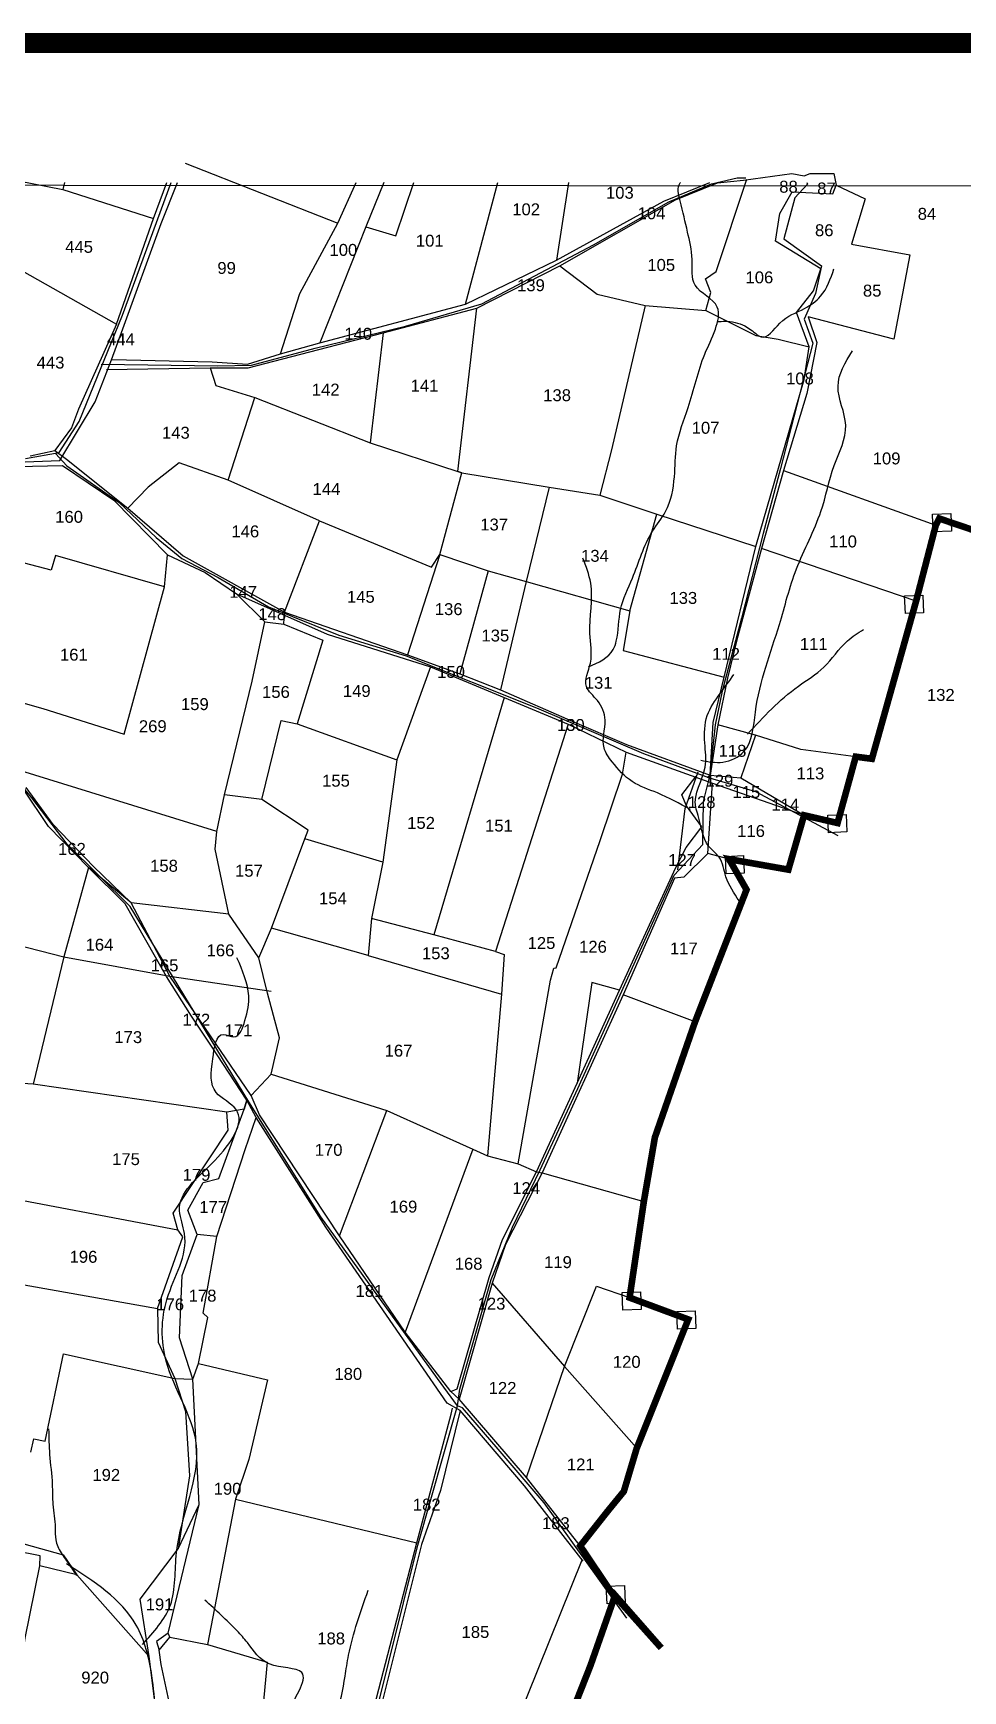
# Model space of a CAD drawing. Header units: inches. Extents: x 192867 to 224088, y 1602358 to 1617481.
# Drawn here: x 200845 to 202249, y 1614157 to 1616661 of the extents above; entities that cross this region are included whole.
import ezdxf
from ezdxf.enums import TextEntityAlignment as Align

# ---------------------------------------------------------------- set-up
doc = ezdxf.new("R2010")
doc.units = ezdxf.units.IN
doc.header["$LTSCALE"] = 15
doc.header["$MEASUREMENT"] = 0
doc.linetypes.add('HIDDEN2', pattern=[0.1875, 0.125, -0.0625])
for name, color, linetype in [('PLOT', 7, 'Continuous'), ('PLOTS NO', 7, 'Continuous'), ('ROAD', 1, 'Continuous'), ('STREAM', 4, 'Continuous'), ('text2', 7, 'Continuous'), ('VILLAGE BOUNDARY STONES', 1, 'Continuous'), ('VILLAGE BOUNDRY', 5, 'Continuous'), ('WUA 8', 3, 'Continuous')]:
    doc.layers.add(name, color=color, linetype=linetype)
doc.styles.get("Standard").update_dxf_attribs({"font": 'arial.ttf'})

msp = doc.modelspace()

# ---------------------------------------------------------------- linework, layer by layer
at = {"layer": 'PLOT'}
for points in [[(201074.4, 1616465), (201305.4, 1616374.5)], [(200663.5, 1616023), (200714.3, 1616009.3), (200885.4, 1616015.8), (200938.6, 1616104.3), (200963.5, 1616168), (200980.6, 1616214.5), (201038.4, 1616374), (201062.9, 1616435.7)], [(200764.8, 1616368.1), (200768.1, 1616391.4), (200755.2, 1616451.1), (200889.6, 1616425.3), (201026.7, 1616381.4), (201046.8, 1616435.7)], [(200892.2, 1616435.7), (200889.6, 1616425.3)], [(200955.6, 1616153.2), (201112.5, 1616155.6), (201169.6, 1616155.9), (201222.3, 1616169.2), (201373.8, 1616208.8), (201515.1, 1616246), (201640.4, 1616309.7), (201815.6, 1616409.7), (201879, 1616435.3), (201918.3, 1616439.2), (201991.2, 1616449.4), (202009.8, 1616445.9), (202018.6, 1616449.3), (202054.5, 1616449.2), (202057.9, 1616431.6), (202102, 1616410.8), (202081.5, 1616342.6), (202169.4, 1616326.6), (202145.2, 1616199.2), (202015.7, 1616233), (202028.8, 1616193.8), (202013.7, 1616117.1), (201978.6, 1616000.8), (201945.4, 1615883.1), (201908, 1615744.9), (201893.7, 1615686.9), (201879.1, 1615616.5), (201867.6, 1615540.4)], [(200964.2, 1616168.3), (201115.5, 1616164.7), (201168.7, 1616161.4), (201218.8, 1616177.1), (201278, 1616193.6), (201498.2, 1616251.9), (201635.5, 1616318.4), (201797.8, 1616407.6), (201867, 1616435.7)], [(201218.8, 1616177.1), (201247.8, 1616267.8), (201305.4, 1616374.5), (201332.9, 1616435.7)], [(201374.6, 1616435.7), (201347.7, 1616368.8), (201278, 1616193.6)], [(201347.7, 1616368.8), (201392.6, 1616355.2), (201420.2, 1616435.7)], [(201498.2, 1616251.9), (201547.1, 1616435.7)], [(201653.5, 1616435.7), (201635.5, 1616318.4)], [(201861.2, 1616242.5), (201868.8, 1616269.4), (201860.6, 1616290.1), (201876.8, 1616301.2), (201923.3, 1616440.9)], [(201867.6, 1615540.4), (201872.4, 1615620.1), (201888.8, 1615688.5), (201936.8, 1615885.8), (202009.8, 1616138.3), (202017.5, 1616187.6), (201998.1, 1616239.3), (202023.9, 1616272.1), (202034.9, 1616305.3), (201966.5, 1616347), (201972.9, 1616389), (201991.6, 1616421.8), (202053.1, 1616418.4), (202057.9, 1616431.6)], [(200762, 1616359.5), (200772.1, 1616344), (200816.7, 1616309), (200970.7, 1616221.7), (201026.7, 1616381.4)], [(201640.4, 1616309.7), (201697, 1616266.9), (201769.4, 1616250), (201861.2, 1616242.5), (201936.9, 1616204.7), (201970.5, 1616199.3), (202017.5, 1616187.6)], [(201277.5, 1615924.5), (201446.6, 1615854.6), (201459.3, 1615873.8), (201492.6, 1615997.3), (201486.7, 1615999.4), (201515.1, 1616246)], [(201769.4, 1616250), (201718.7, 1616031.7), (201700.8, 1615963.6)], [(200970.7, 1616221.7), (200913.2, 1616093.1), (200902.8, 1616065.3), (200877.8, 1616031.1)], [(201373.8, 1616208.8), (201354.3, 1616042.7)], [(201112.5, 1616155.6), (201121.1, 1616129.3), (201179.6, 1616111.1), (201354.3, 1616042.7), (201486.7, 1615999.4), (201492.6, 1615997.3), (201624.7, 1615975.7), (201700.8, 1615963.6), (201787, 1615934.8), (201936.8, 1615885.8)], [(201139.7, 1615986), (201179.6, 1616111.1)], [(200707.8, 1616004), (200889.4, 1616008.3), (200966.7, 1615955.7), (201048, 1615873.1), (201104.6, 1615846.5), (201152.1, 1615814.5), (201195.1, 1615772.3), (201223.7, 1615768.5), (201282.5, 1615744.2), (201243.6, 1615618), (201394.6, 1615563.4), (201373.2, 1615409.3), (201356.1, 1615324), (201351.1, 1615268.1), (201552.3, 1615209.8), (201531.3, 1614965.5), (201577.5, 1614953.2), (201605.6, 1614941.1), (201614, 1614939.7), (201771.2, 1614895.5)], [(200840.3, 1616022.6), (200877.8, 1616031.1), (200895.2, 1616017.6), (200987.8, 1615943.9), (201071.5, 1615871.7), (201224.7, 1615786.9), (201410.3, 1615722.1), (201489.7, 1615693.7), (201551.1, 1615669.4), (201659.4, 1615622), (201741.2, 1615586.9), (201867.6, 1615540.4), (201914, 1615536.4), (202009.6, 1615479.9)], [(201223.7, 1615768.5), (201224.7, 1615786.9), (201277.5, 1615924.5), (201139.7, 1615986), (201065.4, 1616012.1), (201018.9, 1615975.5), (200987.8, 1615943.9)], [(201978.6, 1616000.8), (202208.6, 1615918)], [(201624.7, 1615975.7), (201589.7, 1615833)], [(201459.3, 1615873.8), (201532.2, 1615849), (201589.7, 1615833), (201746.2, 1615788.7), (201787, 1615934.8)], [(202178.9, 1615803.5), (201945.4, 1615883.1)], [(201043.3, 1615825), (200878.8, 1615872.5), (200872.2, 1615850.3), (200750.9, 1615882.1)], [(200799.3, 1615658.1), (200859.3, 1615641), (200982.3, 1615602.2), (201043.3, 1615825), (201048, 1615873.1)], [(201459.3, 1615873.8), (201410.3, 1615722.1)], [(201532.2, 1615849), (201489.7, 1615693.7)], [(201589.7, 1615833), (201551.1, 1615669.4)], [(201152.1, 1615814.5), (201289.2, 1615753.6), (201445, 1615704.1), (201556.6, 1615657.8), (201653, 1615617.5), (201740.8, 1615575), (201871.4, 1615528.2), (202009.6, 1615479.9)], [(201746.2, 1615788.7), (201736.4, 1615728.9), (201888.8, 1615688.5)], [(201174.3, 1615056.8), (201204.3, 1615089), (201217.2, 1615143.6), (201198.8, 1615211.3), (201185.9, 1615264.6), (201140.6, 1615330.5), (201120.1, 1615428.6), (201122.6, 1615455.5), (201133.8, 1615510.8), (201175.7, 1615682.5), (201195.1, 1615772.3)], [(201445, 1615704.1), (201394.6, 1615563.4)], [(201556.6, 1615657.8), (201450.3, 1615299.5)], [(201190.4, 1615503.9), (201219.8, 1615623), (201243.6, 1615618)], [(201653, 1615617.5), (201543.3, 1615273.9), (201556.6, 1615269.4), (201552.3, 1615209.8)], [(202087.7, 1615568.4), (202004.6, 1615579.4), (201936, 1615601), (201879.1, 1615616.5)], [(201936, 1615601), (201914, 1615536.4)], [(201577.5, 1614953.2), (201626.7, 1615230.6), (201631.6, 1615249.2), (201635.2, 1615249.4), (201701.4, 1615441.7), (201735.4, 1615542.1), (201740.8, 1615575)], [(201122.6, 1615455.5), (200826.5, 1615547)], [(201475.9, 1614609.6), (201485.6, 1614613.3), (201533.9, 1614781.5), (201554.2, 1614838.9), (201605.6, 1614941.1), (201666.7, 1615075.5), (201730.8, 1615215.5), (201816.1, 1615400.8), (201831.3, 1615431.1), (201855.3, 1615462.4), (201832.1, 1615494.4), (201824.7, 1615511), (201846.7, 1615539.2)], [(200841.3, 1614517.8), (200845.8, 1614538.2), (200863.2, 1614534.4), (200891, 1614666.5), (201058.8, 1614629.4), (201086.3, 1614628.1), (201094.5, 1614651.6), (201108.7, 1614721.4), (201101.7, 1614727.6), (201122.3, 1614843.5), (201165, 1614975.1), (201182, 1615023.3), (201167.8, 1615049.5), (201114.2, 1615131.2), (201084.1, 1615176.5), (201046.5, 1615236.5), (200983.8, 1615345.9), (200928.7, 1615400.8), (200868.3, 1615462.9), (200830.1, 1615519.3)], [(201671.4, 1614376.3), (201590.2, 1614479.8), (201488.4, 1614598.1), (201475.9, 1614609.6), (201406.9, 1614698.9), (201307.6, 1614844.8), (201186.9, 1615027.4), (201174.3, 1615056.8), (201051.3, 1615236.9), (200992.9, 1615347.7), (200936.1, 1615402.4), (200875.3, 1615466.2), (200834.1, 1615522.1)], [(201185.9, 1615264.6), (201204.8, 1615309.6), (201255.3, 1615444.3), (201260.2, 1615457.6), (201190.4, 1615503.9), (201133.8, 1615510.8)], [(201896.3, 1615413.6), (201864.4, 1615422.2), (201871.4, 1615528.2)], [(201373.2, 1615409.3), (201255.3, 1615444.3)], [(201864.4, 1615422.2), (201827.8, 1615386.5), (201813.8, 1615384.7), (201736.2, 1615208.7), (201614, 1614939.7), (201558.7, 1614831.5), (201538.5, 1614773.2), (201488.4, 1614598.1)], [(201140.6, 1615330.5), (200992.9, 1615347.7), (200928.7, 1615400.8), (200891.5, 1615266), (200845, 1615073.7)], [(200677.3, 1615332), (200818.7, 1615284.9), (200891.5, 1615266), (201051.3, 1615236.9), (201204.4, 1615214.2)], [(201351.1, 1615268.1), (201204.8, 1615309.6)], [(201543.3, 1615273.9), (201450.3, 1615299.5), (201356.1, 1615324)], [(201730.8, 1615215.5), (201689.2, 1615227.1), (201666.7, 1615075.5)], [(201844.9, 1615167.9), (201736.2, 1615208.7)], [(201204.3, 1615089), (201379.1, 1615033.8), (201509.1, 1614975.6), (201531.3, 1614965.5)], [(200831, 1614379.6), (200890.4, 1614362.9), (200910.9, 1614332.7), (201020.4, 1614209), (201006.7, 1614296), (201063.8, 1614372.1), (201095.9, 1614438.6), (201086.3, 1614628.1), (201065.9, 1614690.8), (201069.8, 1614784.6), (201092.7, 1614846.9), (201078.8, 1614883.2), (201101.7, 1614925.3), (201125.5, 1614931.5), (201163.6, 1615035.8), (201167.8, 1615049.5), (201163.6, 1615035.8), (201137.5, 1615031.7), (200845, 1615073.7), (200803.5, 1615076.5)], [(200763, 1614782.7), (201032.7, 1614735), (201071.1, 1614843.3), (201063.6, 1614853.7), (201056.2, 1614879), (201139.6, 1615004.3), (201137.5, 1615031.7)], [(201307.6, 1614844.8), (201379.1, 1615033.8)], [(201675.9, 1614353.1), (201587.3, 1614467.1), (201490.2, 1614580.7), (201470.5, 1614592), (201287.3, 1614857.9), (201182, 1615023.3)], [(201509.1, 1614975.6), (201406.9, 1614698.9)], [(200760.4, 1614911.1), (201063.6, 1614853.7)], [(201122.3, 1614843.5), (201092.7, 1614846.9)], [(201538.5, 1614773.2), (201647.7, 1614647.3), (201756.8, 1614523.9)], [(201590.2, 1614479.8), (201647.7, 1614647.3), (201695.8, 1614768.8), (201746, 1614751.3)], [(201032.7, 1614735), (201034, 1614683.9), (201058.8, 1614629.4)], [(201094.5, 1614651.6), (201198.9, 1614627), (201170.8, 1614506.8), (201150.6, 1614447.1), (201108.3, 1614227.6)], [(201058.8, 1614629.4), (201075.2, 1614579.2), (201081.2, 1614482), (201063.8, 1614372.1)], [(201280.3, 1613843.7), (201285.8, 1613865), (201347.2, 1614082.2), (201424.5, 1614380.7), (201476.6, 1614575.5), (201478.7, 1614584.3)], [(201490.2, 1614580.7), (201460.2, 1614460), (201431.7, 1614378.2), (201346.6, 1614038.3), (201289.7, 1613860.9), (201280.3, 1613843.7)], [(201051.5, 1614238.2), (201049.1, 1614244.7), (201095.9, 1614438.6)], [(201150.6, 1614447.1), (201424.5, 1614380.7)], [(200597.1, 1613764), (200628, 1613934.9), (200658.9, 1614117), (200662, 1614147), (200817.2, 1614126.1), (200832.8, 1614237), (200855, 1614346.3), (200855.7, 1614361.5), (200515.7, 1614428.5)], [(201421.9, 1613724.5), (201525.7, 1613986), (201674.4, 1614355.4)], [(200910.9, 1614332.7), (200855, 1614346.3)], [(201049.1, 1614244.7), (201031.1, 1614231.8), (201035.2, 1614219)], [(201215.3, 1613538.9), (201277.8, 1613668.8), (201176, 1613721.7), (201145.4, 1613756.8), (201163.4, 1613824.2), (201110.6, 1613916.8), (201087.4, 1613944.4), (201059.7, 1614084.7), (201048.7, 1614147.6), (201038.2, 1614197.1), (201035.2, 1614219), (201051.5, 1614238.2), (201108.3, 1614227.6), (201198.4, 1614200.6), (201176.3, 1613966.1), (201280.3, 1613843.7), (201287.8, 1613817), (201306.1, 1613804.2), (201298.6, 1613761.2), (201294.9, 1613726.8), (201300.5, 1613693.6), (201276.6, 1613667)], [(200955.1, 1613786.6), (201036.3, 1613773.8), (201063.4, 1613933.1), (201069.8, 1613965), (201058.5, 1613979.2), (201041.9, 1614037.2), (201020.4, 1614209)]]:
    msp.add_lwpolyline(points, dxfattribs=at)
at = {"layer": 'ROAD'}
for points in [[(200833.4, 1616019), (200884.2, 1616028.1), (200914.3, 1616074.6), (200980, 1616235.1), (201053.5, 1616435.7)], [(200947.6, 1616161.2), (201123.8, 1616158.7), (201174.8, 1616159.7), (201270.8, 1616185.7), (201407.2, 1616218.5), (201523, 1616252.6), (201691.5, 1616341.5), (201805.2, 1616406.6), (201869.7, 1616433.9), (201908.4, 1616442.9), (201921.6, 1616442.8)], [(202013.6, 1616435.7), (202015, 1616433.3), (201995.8, 1616412.4), (201978.8, 1616350.8), (202036, 1616309.9), (202026.9, 1616268.1), (202009.7, 1616229.1), (202022.7, 1616193.1), (201973.9, 1616003.6), (201948, 1615905.4), (201914.9, 1615777.4), (201886.1, 1615667.2), (201875.5, 1615616.4), (201866.5, 1615536.5), (201936.1, 1615515.8), (202060.6, 1615449.5)], [(201360.4, 1614114), (201426, 1614377.3), (201486, 1614587.7), (201455.7, 1614629.4), (201279.7, 1614873.5), (201170.7, 1615047.3), (200991.5, 1615342.3), (200896.5, 1615436.2), (200842.7, 1615506.2), (200832.6, 1615518.4), (200808.1, 1615592.7), (200787.7, 1615702.1), (200776.8, 1615788.1), (200732.2, 1615924.1), (200697.8, 1616025.1)], [(200878.8, 1616026.6), (200895.9, 1616007.9), (200975, 1615952.4), (201030.6, 1615899.4), (201069.4, 1615867.9), (201124.6, 1615839), (201200.6, 1615794.7), (201306.5, 1615752.2), (201408.7, 1615720.5), (201605.2, 1615642.4), (201766.8, 1615573), (201866.5, 1615536.5)], [(201741.9, 1614267.2), (201616.7, 1614441.3), (201547.3, 1614522.3), (201493.5, 1614584.9), (201486, 1614587.7), (201489.3, 1614613.1), (201536.7, 1614778.7), (201569, 1614857.6), (201610.8, 1614944.3), (201667.7, 1615067.2), (201727, 1615198.4), (201813.4, 1615389.6), (201856.5, 1615435.6), (201857.5, 1615500.6), (201866.9, 1615537.1)], [(201818.9, 1615397.6), (201830.2, 1615490.3), (201849.5, 1615545.4)]]:
    msp.add_lwpolyline(points, dxfattribs=at)
at = {"layer": 'STREAM'}
msp.add_open_spline([(201683.9, 1615704), (201699, 1615710.6), (201718.5, 1615719.3), (201730.1, 1615754.3), (201728.3, 1615792.6), (201755.7, 1615845.8), (201770.3, 1615898.9), (201806.4, 1615942.5), (201815.4, 1615988.9), (201814.1, 1616043), (201839.3, 1616102.6), (201851.9, 1616164.7), (201875.8, 1616209.8), (201886.9, 1616255.8), (201835.9, 1616273.6), (201843.1, 1616321.4), (201832.8, 1616363.5), (201824.9, 1616398.9), (201817.1, 1616428.6), (201822.6, 1616435.5), (201822.8, 1616435.7)], degree=3, knots=[0, 0, 0, 0, 45.730767, 59.205128, 107.594805, 158.223959, 235.184975, 270.854969, 324.958501, 371.882594, 432.193214, 516.471189, 557.736988, 591.159339, 638.099828, 677.604625, 719.382537, 767.960831, 794.926403, 795.785668, 795.785668, 795.785668, 795.785668], dxfattribs=at)
for points in [[(201878.3, 1616225.7), (201884.6, 1616225.9), (201889.7, 1616226.1), (201920.1, 1616219), (201938.3, 1616206.3), (201944.7, 1616202.4), (201972.9, 1616223.2), (202010.4, 1616245.4), (202034.6, 1616264), (202054.8, 1616305.3)], [(201853.7, 1615563.1), (201887, 1615560.2), (201918.6, 1615576), (201936, 1615635.8), (201972.3, 1615767.9), (201998, 1615851.9), (202035.1, 1615939), (202055.2, 1616008.2), (202072.6, 1616069.1), (202060.9, 1616127.7), (202082.6, 1616181.5)], [(201837.8, 1615488.6), (201788, 1615513.6), (201749.9, 1615530.8), (201719.7, 1615560.7), (201707.4, 1615582), (201708.9, 1615623.6), (201697.4, 1615653.2), (201680.9, 1615674.3), (201686.8, 1615709.8), (201686.1, 1615754.4), (201687.2, 1615830.6), (201675.4, 1615868.5)], [(201923.9, 1615602.4), (202001, 1615674.9), (202039.3, 1615703.4), (202075.1, 1615743.2), (202099.3, 1615760.7)], [(201911.7, 1615350.5), (201891.6, 1615387), (201881.1, 1615416.7), (201865.9, 1615432.7), (201849.5, 1615479.8), (201845.9, 1615492.1), (201860.1, 1615552.8), (201859.7, 1615589.1), (201863.3, 1615630.7), (201882.7, 1615663.6), (201903.4, 1615692.4)], [(201245.9, 1613153.1), (201184.5, 1613141.7), (201129.9, 1613134.4), (201038.8, 1613141.1), (200902, 1613191.7), (200752.9, 1613244.5), (200565.3, 1613312.1), (200509.8, 1613363.4), (200432.8, 1613401), (200317.1, 1613475), (200196.7, 1613518.6), (200119.5, 1613546.4), (199904.4, 1613616.9), (199854.8, 1613615.6), (199729.8, 1613646.1), (199627.9, 1613661.4), (199508.5, 1613697.9), (199437.6, 1613745.3), (199314.6, 1613864.7), (199198.7, 1614007), (199124.8, 1614132.3), (199111, 1614219.8), (199017.4, 1614319.9), (198877.1, 1614428.4), (198744.9, 1614517.6), (198673.8, 1614587.5), (198584.7, 1614704.5), (198561.9, 1614728.1), (198541, 1614798.6), (198558.2, 1614886.3), (198571.2, 1615048.9), (198595.1, 1615144.6), (198658, 1615233.4), (198714.6, 1615301.4), (198719, 1615338.3), (198700.9, 1615405), (198683.7, 1615430.8)], [(201009.9, 1614227.3), (201052.2, 1614287), (201061.5, 1614366.2), (201091.3, 1614531.7), (201046, 1614655.4), (201047.4, 1614749.8), (201073.6, 1614848.3), (201066.1, 1614882.2), (201119.2, 1614958.5), (201151.5, 1615035.5), (201121.4, 1615061.2), (201116.3, 1615111.8), (201132.5, 1615148.8), (201148.2, 1615145.2), (201164.9, 1615169.8), (201170.6, 1615207.3), (201152.8, 1615264.7)], [(200868.3, 1614552.9), (200869.8, 1614514.6), (200873.7, 1614469.1), (200874.8, 1614439.1), (200878.3, 1614404), (200879, 1614385.4), (200887.1, 1614366), (200900.3, 1614346.8), (200910.2, 1614331.6)], [(198387.6, 1614152.1), (198415.1, 1614178.6), (198441.8, 1614207.5), (198501.6, 1614231.5), (198544.5, 1614243.8), (198583.8, 1614267), (198596.7, 1614300.9), (198662.5, 1614331.4), (198723.7, 1614368.1), (198753.2, 1614421.9), (198772.3, 1614440.6), (198840.2, 1614399.9), (198899.7, 1614353.4), (198978.9, 1614281.2), (199058.8, 1614203.3), (199072.4, 1614141.3), (199113.1, 1614052.5), (199206.8, 1613924.7), (199291.9, 1613841.3), (199316.1, 1613823.1), (199417.3, 1613728.2), (199509.4, 1613687.2), (199607.4, 1613636.6), (199769.3, 1613553.9), (199911.8, 1613532.8), (200019.4, 1613523.4), (200100.9, 1613482), (200163.8, 1613474), (200201.7, 1613472.4), (200259.3, 1613441.9), (200367.3, 1613378.4), (200456.2, 1613323.1), (200567.3, 1613273), (200666.5, 1613223), (200790.7, 1613163.1), (200943.8, 1613112.9), (201017.7, 1613077.4)], [(201359.3, 1613345.4), (201272.7, 1613385.6), (201202.5, 1613455.4), (201195.7, 1613521.4), (201227.4, 1613584.9), (201216.4, 1613655), (201180.3, 1613701.2), (201109.7, 1613701.6), (201124.9, 1613738.5), (201133.8, 1613775.1), (201098.8, 1613896.8), (201072.7, 1613951.7), (201035.8, 1614072.6), (201024.3, 1614180), (201000.5, 1614256.8), (200895.2, 1614349.1)], [(201246.6, 1613991.2), (201269.9, 1614035.5), (201281.6, 1614077.7), (201301.7, 1614120.3), (201316.1, 1614179.3), (201321.5, 1614211.2), (201351, 1614309.2)], [(201224.1, 1613587.8), (201273.2, 1613614.8), (201294.3, 1613672.4), (201290.7, 1613720.7), (201279.5, 1613835.5), (201268.6, 1613941.9), (201229, 1614055.6), (201228.2, 1614119), (201250.7, 1614185), (201201.7, 1614198.1), (201168.6, 1614230.2), (201152.9, 1614248), (201104.3, 1614294.5)]]:
    msp.add_spline(points, degree=3, dxfattribs=at)
at = {"layer": 'text2', "color": 5, "const_width": 30}
msp.add_lwpolyline([(195040, 1616646.3), (204931.9, 1616646.3), (204931.9, 1604075), (195040, 1604075)], close=True, dxfattribs=at)
at = {"layer": 'VILLAGE BOUNDARY STONES'}
for points in [[(202203.8, 1615934.7), (202231.2, 1615935.8), (202232.3, 1615909.2), (202204.8, 1615908.1)], [(202161.5, 1615811.3), (202189, 1615812.4), (202190, 1615785.8), (202162.6, 1615784.7)], [(202045.6, 1615480.2), (202073.1, 1615481.3), (202074.1, 1615454.7), (202046.7, 1615453.6)], [(201890.7, 1615417.8), (201918.1, 1615418.9), (201919.2, 1615392.3), (201891.7, 1615391.2)], [(201734.8, 1614759.1), (201762.3, 1614760.2), (201763.3, 1614733.6), (201735.9, 1614732.5)], [(201817.5, 1614730.2), (201845, 1614731.3), (201846, 1614704.7), (201818.6, 1614703.6)], [(201710.8, 1614315.5), (201738.3, 1614316.6), (201739.3, 1614290), (201711.9, 1614289)]]:
    msp.add_lwpolyline(points, close=True, dxfattribs=at)
at = {"layer": 'VILLAGE BOUNDRY', "color": 5, "linetype": 'HIDDEN2', "ltscale": 14, "const_width": 10}
msp.add_lwpolyline([(202298.3, 1615899.5), (202213.9, 1615928.1), (202208.6, 1615918), (202178.9, 1615803.5), (202112.1, 1615565.2), (202087.7, 1615568.4), (202060.2, 1615468.2), (202009.6, 1615479.9), (201985.9, 1615397.8), (201896.3, 1615413.6), (201922.7, 1615367.5), (201844.9, 1615167.9), (201784.2, 1614993.3), (201767.5, 1614896.3), (201746, 1614751.3), (201834.6, 1614718.4), (201756.8, 1614523.9), (201737.3, 1614458.6), (201713.3, 1614429.3), (201671.4, 1614376.3), (201718.2, 1614306.7), (201793.8, 1614222.2), (201724.1, 1614301.7), (201686.9, 1614195.5), (201635.7, 1614065.8)], dxfattribs=at)
at = {"layer": 'WUA 8', "color": 0}
msp.add_lwpolyline([(197081.3, 1616434.4), (202413.5, 1616430.8)], dxfattribs=at)

# ---------------------------------------------------------------- texts
at = {"layer": 'PLOTS NO'}
for s, p in [('88', (201986.1, 1616429.3)), ('87', (202043.4, 1616426.7)), ('103', (201731.3, 1616420.2)), ('102', (201589.7, 1616395.2)), ('104', (201779.1, 1616389.2)), ('84', (202195.3, 1616388.4)), ('86', (202040.1, 1616363.6)), ('445', (200914.3, 1616338.5)), ('100', (201313.6, 1616333.9)), ('101', (201444.1, 1616347.8)), ('99', (201137.2, 1616306.6)), ('105', (201793.8, 1616311.2)), ('139', (201597, 1616280.5)), ('106', (201942.1, 1616292.4)), ('85', (202112.5, 1616272.4)), ('444', (200977.6, 1616198.9)), ('140', (201336, 1616207.2)), ('443', (200871.2, 1616163.7)), ('141', (201436.1, 1616128.8)), ('108', (202003.4, 1616139.7)), ('142', (201286.9, 1616122.9)), ('138', (201636.5, 1616114.4)), ('143', (201060.5, 1616057.7)), ('107', (201860.8, 1616065.2)), ('109', (202134.3, 1616018.9)), ('144', (201288, 1615972.6)), ('160', (200899.2, 1615930.7)), ('146', (201165.4, 1615908.7)), ('137', (201541.4, 1615919.1)), ('110', (202068.5, 1615893.5)), ('134', (201693.7, 1615871.8)), ('147', (201162.2, 1615817.4)), ('145', (201340, 1615809.9)), ('133', (201827.2, 1615808.2)), ('148', (201206, 1615783.7)), ('136', (201472.7, 1615791.3)), ('135', (201543.2, 1615751.4)), ('112', (201891.8, 1615723.7)), ('111', (202024.2, 1615738.6)), ('161', (200906.4, 1615722.5)), ('150', (201476.3, 1615696.5)), ('131', (201699.3, 1615680)), ('159', (201089.2, 1615647.8)), ('156', (201211.7, 1615666.2)), ('149', (201333.8, 1615667.6)), ('132', (202216.2, 1615661.7)), ('269', (201025.6, 1615614.4)), ('130', (201657.2, 1615616.3)), ('118', (201901.5, 1615577.3)), ('155', (201302.4, 1615532.1)), ('129', (201881.7, 1615532.1)), ('113', (202019.2, 1615543.1)), ('128', (201854.9, 1615499.7)), ('115', (201922.4, 1615515.1)), ('114', (201981.3, 1615496.1)), ('152', (201431, 1615468.4)), ('151', (201548.6, 1615464.3)), ('116', (201929.5, 1615456.2)), ('162', (200903.5, 1615429.1)), ('158', (201042.6, 1615403.6)), ('127', (201825.3, 1615412.2)), ('157', (201170.9, 1615396.1)), ('154', (201297.7, 1615354.5)), ('164', (200945.1, 1615284.4)), ('166', (201127.9, 1615275.9)), ('125', (201612.9, 1615287)), ('126', (201690.7, 1615281.3)), ('117', (201827.9, 1615278.7)), ('165', (201043.4, 1615253.2)), ('153', (201453.3, 1615271.5)), ('172', (201091.4, 1615171.1)), ('171', (201155.1, 1615155.2)), ('173', (200988.6, 1615144.8)), ('167', (201396.9, 1615124.4)), ('170', (201291.3, 1614974.5)), ('175', (200985.2, 1614960.5)), ('179', (201091.7, 1614936.8)), ('124', (201589.7, 1614916.7)), ('177', (201116.9, 1614888.2)), ('169', (201404.3, 1614888.8)), ('196', (200920.9, 1614813)), ('168', (201502.8, 1614802.5)), ('119', (201637.8, 1614804.9)), ('178', (201100.9, 1614754.3)), ('181', (201352.9, 1614761.5)), ('176', (201051.9, 1614741.2)), ('123', (201537.4, 1614742.2)), ('120', (201741.7, 1614654.3)), ('180', (201321, 1614636.1)), ('122', (201554.1, 1614614.9)), ('121', (201672.2, 1614499.3)), ('192', (200955.4, 1614483.5)), ('190', (201138.6, 1614462.6)), ('182', (201439.5, 1614438.7)), ('183', (201634.6, 1614410.6)), ('191', (201035.9, 1614287.9)), ('185', (201513.1, 1614246.3)), ('188', (201295.1, 1614236.5)), ('920', (200938.6, 1614177.4))]:
    msp.add_text(s, height=18, dxfattribs=at).set_placement(p, align=Align.MIDDLE_CENTER)

doc.saveas('drawing.dxf')
